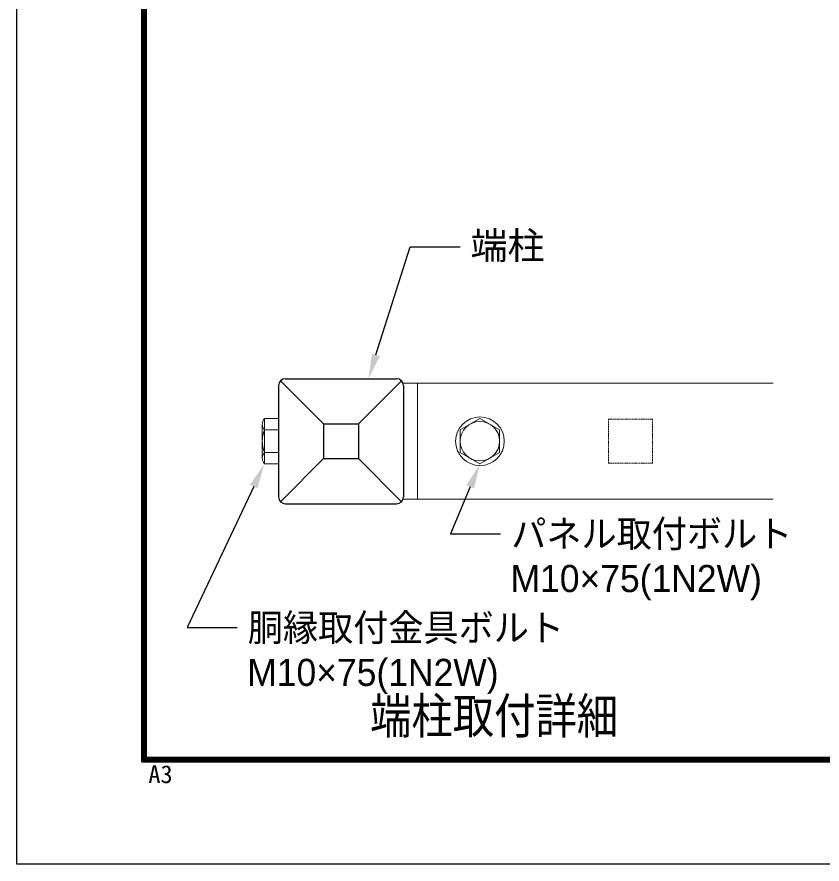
# Model space of a CAD drawing. Units: millimetres, scale not verified. Extents: x -4200 to 4200, y -2970 to 2970.
# Drawn here: x -4200 to -2461, y -2970 to -1141 of the extents above; entities that cross this region are included whole.
import ezdxf
from ezdxf.enums import TextEntityAlignment as Align

# ---------------------------------------------------------------- set-up
doc = ezdxf.new("R2010")
doc.units = ezdxf.units.MM
doc.header["$LTSCALE"] = 10
doc.linetypes.add('USER1', pattern=[0.375, 0.25, -0.125])
for name, color, linetype, lineweight in [('0-0_D-STR-TXT', 7, 'Continuous', 25), ('0-3_D-STR2', 7, 'Continuous', 13), ('0-4_D-STR3', 3, 'Continuous', 13), ('0-5_D-STR1', 1, 'Continuous', 25), ('0-D_D-TTL', 7, 'Continuous', 25)]:
    doc.layers.add(name, color=color, linetype=linetype, lineweight=lineweight)
doc.styles.add('ＭＳ ゴシック', font='')
doc.styles.add('ＭＳ Ｐゴシック', font='')
doc.styles.get('ＭＳ ゴシック').set_extended_font_data('MS Gothic')
doc.styles.get('ＭＳ Ｐゴシック').set_extended_font_data('MS PGothic')

# ---------------------------------------------------------------- blocks, each defined once
blk = doc.blocks.new('MLeader1')
at = {"layer": '0-0_D-STR-TXT'}
blk.add_lwpolyline([(-3424.39, -1870.37), (-3350.48, -1637.18), (-3242.48, -1637.18)], dxfattribs=at)
blk.add_solid([(-3415.81, -1873.09), (-3432.97, -1867.65), (-3440.7, -1921.84)], dxfattribs=at)
at = {"layer": '0-0_D-STR-TXT', "style": 'ＭＳ Ｐゴシック'}
blk.add_text('端柱', height=58.58, dxfattribs=at).set_placement((-3220.07, -1681.42), align=Align.BOTTOM_LEFT)
blk = doc.blocks.new('MLeader2')
at = {"layer": '0-0_D-STR-TXT'}
blk.add_lwpolyline([(-3220.75, -2155.62), (-3263.23, -2256.57), (-3155.23, -2256.57)], dxfattribs=at)
blk.add_solid([(-3229.05, -2152.13), (-3212.46, -2159.11), (-3199.81, -2105.84)], dxfattribs=at)
at = {"layer": '0-0_D-STR-TXT', "style": 'ＭＳ Ｐゴシック', "width": 0.95}
blk.add_text('パネル取付ボルト', height=58.56, dxfattribs=at).set_placement((-3132.23, -2303.37), align=Align.BOTTOM_LEFT)
at = {"layer": '0-0_D-STR-TXT', "style": 'ＭＳ Ｐゴシック'}
blk.add_text('M10×75(1N2W)', height=58.56, dxfattribs=at).set_placement((-3133.74, -2400.12), align=Align.BOTTOM_LEFT)
blk = doc.blocks.new('MLeader3')
at = {"layer": '0-0_D-STR-TXT'}
blk.add_lwpolyline([(-3688.34, -2154.7), (-3831.81, -2459.28), (-3723.81, -2459.28)], dxfattribs=at)
blk.add_solid([(-3696.49, -2150.86), (-3680.2, -2158.53), (-3665.33, -2105.84)], dxfattribs=at)
at = {"layer": '0-0_D-STR-TXT', "style": 'ＭＳ Ｐゴシック', "width": 0.95}
blk.add_text('胴縁取付金具ボルト', height=58.56, dxfattribs=at).set_placement((-3701.13, -2506.09), align=Align.BOTTOM_LEFT)
at = {"layer": '0-0_D-STR-TXT', "style": 'ＭＳ Ｐゴシック'}
blk.add_text('M10×75(1N2W)', height=58.56, dxfattribs=at).set_placement((-3702.32, -2602.84), align=Align.BOTTOM_LEFT)

msp = doc.modelspace()

# ---------------------------------------------------------------- linework, layer by layer
at = {"layer": '0-3_D-STR2'}
for p, q in [((-2566.45, -1931.84), (-3334.81, -1931.84)), ((-3334.81, -1931.84), (-3334.81, -2181.84)), ((-2566.45, -2181.84), (-3334.81, -2181.84))]:
    msp.add_line(p, q, dxfattribs=at)
at = {"layer": '0-3_D-STR2', "linetype": 'USER1'}
for p, q in [((-2827.31, -2009.34), (-2922.31, -2009.34)), ((-2922.31, -2104.34), (-2922.31, -2009.34)), ((-2827.31, -2104.34), (-2827.31, -2009.34)), ((-2827.31, -2104.34), (-2922.31, -2104.34))]:
    msp.add_line(p, q, dxfattribs=at)
at = {"layer": '0-4_D-STR3'}
for p, q in [((-3334.81, -1931.84), (-3365.67, -1931.84)), ((-3665.33, -2007.84), (-3634.81, -2007.84)), ((-3665.33, -2007.84), (-3665.33, -2105.84)), ((-3634.81, -2007.84), (-3634.81, -2105.84)), ((-3199.81, -2007.84), (-3242.31, -2032.38)), ((-3199.81, -2007.84), (-3157.31, -2032.38)), ((-3669.81, -2020.11), (-3669.81, -2093.57)), ((-3669.81, -2020.11), (-3669.81, -2032.38)), ((-3665.33, -2032.38), (-3634.81, -2032.38)), ((-3242.31, -2032.38), (-3242.31, -2081.31)), ((-3157.31, -2032.38), (-3157.31, -2081.31)), ((-3665.33, -2081.31), (-3634.81, -2081.31)), ((-3199.81, -2105.84), (-3242.31, -2081.31)), ((-3199.81, -2105.84), (-3157.31, -2081.31)), ((-3665.33, -2105.84), (-3634.81, -2105.84)), ((-3334.81, -2181.84), (-3365.67, -2181.84))]:
    msp.add_line(p, q, dxfattribs=at)
for radius in [52.5, 42.5]:
    msp.add_circle((-3199.81, -2056.84), radius, dxfattribs=at)
for centre, radius, start, end in [((-3650.75, -2020.11), 19.06, 139.92558, 220.07442), ((-3600.7, -2056.84), 69.11, 159.26918, 200.73082), ((-3650.75, -2093.57), 19.06, 139.92558, 220.07442)]:
    msp.add_arc(centre, radius, start, end, dxfattribs=at)
at = {"layer": '0-5_D-STR1'}
for p, q in [((-3634.81, -1936.84), (-3634.81, -2176.84)), ((-3630.41, -1926.24), (-3537.31, -2019.34)), ((-3619.81, -1921.84), (-3379.81, -1921.84)), ((-3462.31, -2019.34), (-3369.2, -1926.24)), ((-3364.81, -1936.84), (-3364.81, -2176.84)), ((-3537.31, -2019.34), (-3537.31, -2094.34)), ((-3537.31, -2019.34), (-3462.31, -2019.34)), ((-3462.31, -2019.34), (-3462.31, -2094.34)), ((-3630.41, -2187.45), (-3537.31, -2094.34)), ((-3537.31, -2094.34), (-3462.31, -2094.34)), ((-3369.2, -2187.45), (-3462.31, -2094.34)), ((-3619.81, -2191.84), (-3379.81, -2191.84))]:
    msp.add_line(p, q, dxfattribs=at)
for centre, start, end in [((-3619.81, -1936.84), 90, 180), ((-3379.81, -1936.84), 0, 90), ((-3619.81, -2176.84), 180, 270), ((-3379.81, -2176.84), 270, 0)]:
    msp.add_arc(centre, 15, start, end, dxfattribs=at)
at = {"layer": '0-D_D-TTL', "color": 2}
msp.add_lwpolyline([(-4199.68, 2970.23), (4200.32, 2970.23), (4200.32, -2969.77), (-4199.68, -2969.77)], close=True, dxfattribs=at)
at = {"layer": '0-D_D-TTL'}
for points in [[(-3929.68, 2750.23), (3930.32, 2750.23), (3930.32, -2749.77), (-3929.68, -2749.77)], [(-3927.18, 2747.73), (3927.82, 2747.73), (3927.82, -2747.27), (-3927.18, -2747.27)], [(-3924.68, 2745.23), (3925.32, 2745.23), (3925.32, -2744.77), (-3924.68, -2744.77)], [(-3922.18, 2742.73), (3922.82, 2742.73), (3922.82, -2742.27), (-3922.18, -2742.27)], [(-3919.68, 2740.23), (3920.32, 2740.23), (3920.32, -2739.77), (-3919.68, -2739.77)]]:
    msp.add_lwpolyline(points, close=True, dxfattribs=at)

# ---------------------------------------------------------------- block references
at = {"layer": '0-0_D-STR-TXT'}
for name in ['MLeader1', 'MLeader3', 'MLeader2']:
    msp.add_blockref(name, (0, 0), dxfattribs=at)

# ---------------------------------------------------------------- texts
at = {"layer": '0-0_D-STR-TXT', "style": 'ＭＳ ゴシック', "width": 0.85}
msp.add_text('端柱取付詳細', height=76.98, dxfattribs=at).set_placement((-3437.02, -2711.37), align=Align.BOTTOM_LEFT)
at = {"layer": '0-D_D-TTL', "style": 'ＭＳ ゴシック'}
msp.add_text('A3', height=38.48, dxfattribs=at).set_placement((-3915.77, -2806.58), align=Align.BOTTOM_LEFT)

doc.saveas('drawing.dxf')
